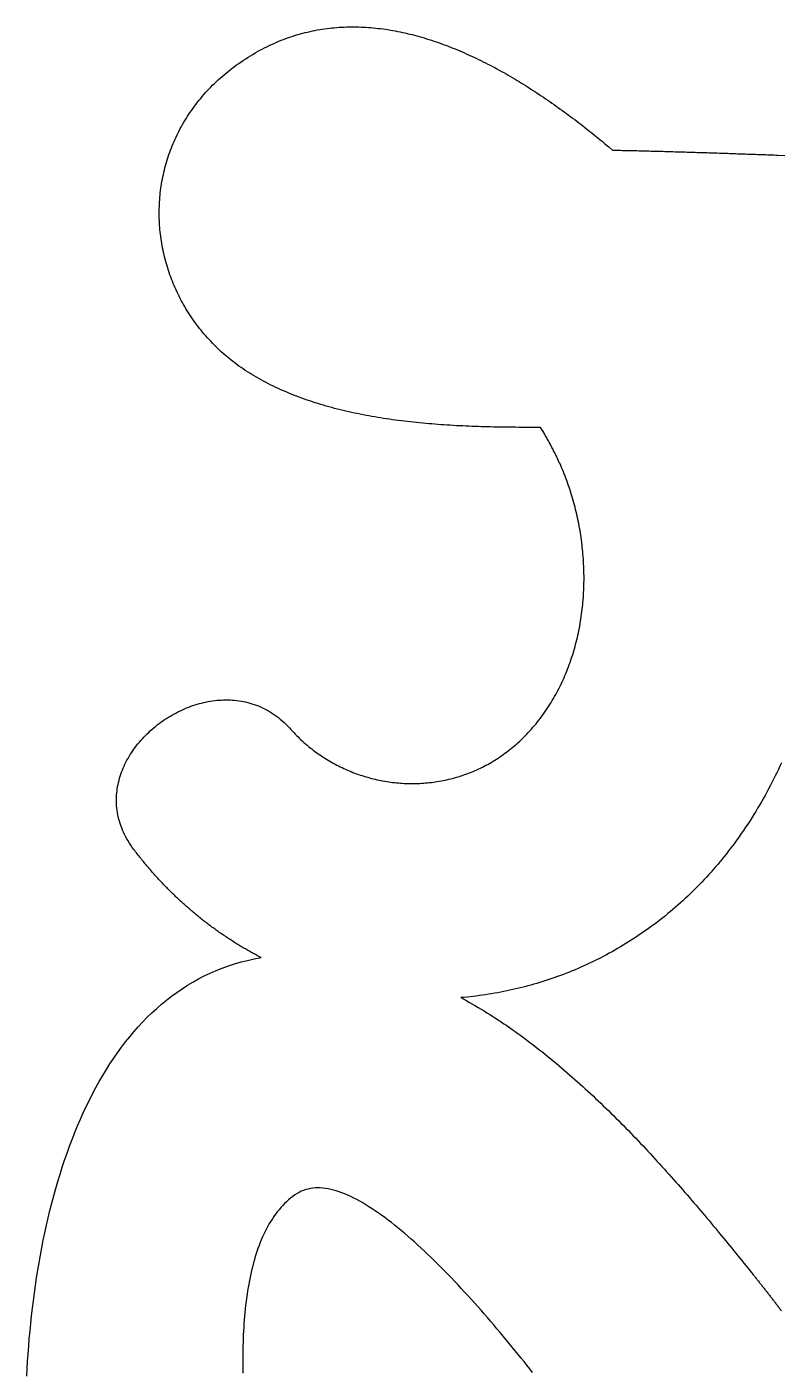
# Model space of a CAD drawing. Extents: x -5.5 to 29.5, y -8.1 to 1.6.
# Drawn here: x 2.295 to 2.668, y -3.414 to -2.749 of the extents above; entities that cross this region are included whole.
import ezdxf

# ---------------------------------------------------------------- set-up
doc = ezdxf.new("R2010")
doc.units = 0
doc.layers.get('0').update_dxf_attribs({"linetype": 'CONTINUOUS'})

msp = doc.modelspace()

# ---------------------------------------------------------------- linework, layer by layer
for points in [[(2.54937, -2.94722, 0), (2.54783, -2.94722, 0), (2.54629, -2.94723, 0), (2.54475, -2.94723, 0), (2.5432, -2.94723, 0), (2.54166, -2.94723, 0), (2.54012, -2.94723, 0), (2.53857, -2.94722, 0), (2.53703, -2.94721, 0), (2.53548, -2.9472, 0), (2.53394, -2.94719, 0), (2.53239, -2.94717, 0), (2.53085, -2.94715, 0), (2.5293, -2.94712, 0), (2.52776, -2.9471, 0), (2.52621, -2.94707, 0), (2.52467, -2.94703, 0), (2.52313, -2.94699, 0), (2.52159, -2.94695, 0), (2.52005, -2.9469, 0), (2.51851, -2.94685, 0), (2.51697, -2.9468, 0), (2.51543, -2.94674, 0), (2.51389, -2.94668, 0), (2.51235, -2.94661, 0), (2.51082, -2.94654, 0), (2.50929, -2.94647, 0), (2.50775, -2.94639, 0), (2.50622, -2.9463, 0), (2.5047, -2.94621, 0), (2.50317, -2.94611, 0), (2.50164, -2.94601, 0), (2.50012, -2.94591, 0), (2.4986, -2.9458, 0), (2.49708, -2.94568, 0), (2.49557, -2.94556, 0), (2.49405, -2.94543, 0), (2.49254, -2.9453, 0), (2.49103, -2.94516, 0), (2.48952, -2.94502, 0), (2.48802, -2.94487, 0), (2.48652, -2.94471, 0), (2.48502, -2.94455, 0), (2.48353, -2.94438, 0), (2.48204, -2.9442, 0), (2.48055, -2.94402, 0), (2.47906, -2.94383, 0), (2.47758, -2.94364, 0), (2.4761, -2.94344, 0), (2.47463, -2.94323, 0), (2.47315, -2.94301, 0), (2.47169, -2.94279, 0), (2.47022, -2.94256, 0), (2.46876, -2.94232, 0), (2.46731, -2.94207, 0), (2.46586, -2.94182, 0), (2.46441, -2.94156, 0), (2.46297, -2.94129, 0), (2.46153, -2.94102, 0), (2.46009, -2.94074, 0), (2.45866, -2.94044, 0), (2.45724, -2.94014, 0), (2.45582, -2.93984, 0), (2.4544, -2.93952, 0), (2.45299, -2.9392, 0), (2.45159, -2.93886, 0), (2.45019, -2.93852, 0), (2.44879, -2.93817, 0), (2.4474, -2.93781, 0), (2.44602, -2.93744, 0), (2.44464, -2.93707, 0), (2.44327, -2.93668, 0), (2.4419, -2.93628, 0), (2.44054, -2.93588, 0), (2.43918, -2.93547, 0), (2.43784, -2.93504, 0), (2.43649, -2.93461, 0), (2.43515, -2.93416, 0), (2.43382, -2.93371, 0), (2.4325, -2.93325, 0), (2.43118, -2.93278, 0), (2.42987, -2.93229, 0), (2.42856, -2.9318, 0), (2.42727, -2.9313, 0), (2.42598, -2.93078, 0), (2.42469, -2.93026, 0), (2.42341, -2.92972, 0), (2.42214, -2.92918, 0), (2.42088, -2.92862, 0), (2.41962, -2.92805, 0), (2.41838, -2.92747, 0), (2.41714, -2.92688, 0), (2.4159, -2.92628, 0), (2.41468, -2.92567, 0), (2.41346, -2.92504, 0), (2.41225, -2.92441, 0), (2.41105, -2.92376, 0), (2.40986, -2.9231, 0), (2.40872, -2.92246, 0), (2.40759, -2.9218, 0), (2.40648, -2.92113, 0), (2.40538, -2.92045, 0), (2.40429, -2.91975, 0), (2.40321, -2.91905, 0), (2.40215, -2.91833, 0), (2.4011, -2.91761, 0), (2.40006, -2.91687, 0), (2.39903, -2.91612, 0), (2.39802, -2.91537, 0), (2.39702, -2.9146, 0), (2.39604, -2.91382, 0), (2.39507, -2.91303, 0), (2.39411, -2.91224, 0), (2.39316, -2.91143, 0), (2.39223, -2.91061, 0), (2.39131, -2.90979, 0), (2.3904, -2.90895, 0), (2.38951, -2.90811, 0), (2.38863, -2.90725, 0), (2.38776, -2.90639, 0), (2.38691, -2.90552, 0), (2.38607, -2.90464, 0), (2.38524, -2.90375, 0), (2.38443, -2.90285, 0), (2.38362, -2.90195, 0), (2.38284, -2.90104, 0), (2.38206, -2.90012, 0), (2.3813, -2.89919, 0), (2.38055, -2.89825, 0), (2.37982, -2.89731, 0), (2.3791, -2.89636, 0), (2.37839, -2.8954, 0), (2.3777, -2.89443, 0), (2.37702, -2.89346, 0), (2.37635, -2.89248, 0), (2.3757, -2.8915, 0), (2.37506, -2.89051, 0), (2.37443, -2.88951, 0), (2.37382, -2.88851, 0), (2.37322, -2.88749, 0), (2.37264, -2.88648, 0), (2.37206, -2.88546, 0), (2.37151, -2.88443, 0), (2.37096, -2.8834, 0), (2.37043, -2.88236, 0), (2.36991, -2.88131, 0), (2.36941, -2.88026, 0), (2.36892, -2.87921, 0), (2.36845, -2.87815, 0), (2.36798, -2.87709, 0), (2.36754, -2.87602, 0), (2.3671, -2.87495, 0), (2.36668, -2.87387, 0), (2.36627, -2.87279, 0), (2.36588, -2.87171, 0), (2.3655, -2.87062, 0), (2.36514, -2.86953, 0), (2.36479, -2.86843, 0), (2.36445, -2.86733, 0), (2.36413, -2.86623, 0), (2.36382, -2.86513, 0), (2.36352, -2.86402, 0), (2.36324, -2.86291, 0), (2.36297, -2.86179, 0), (2.36272, -2.86067, 0), (2.36248, -2.85956, 0), (2.36226, -2.85843, 0), (2.36205, -2.85731, 0), (2.36185, -2.85619, 0), (2.36167, -2.85506, 0), (2.3615, -2.85393, 0), (2.36135, -2.8528, 0), (2.36121, -2.85167, 0), (2.36108, -2.85053, 0), (2.36097, -2.8494, 0), (2.36087, -2.84826, 0), (2.36079, -2.84712, 0), (2.36072, -2.84599, 0), (2.36067, -2.84485, 0), (2.36063, -2.84371, 0), (2.3606, -2.84257, 0), (2.36059, -2.84143, 0), (2.3606, -2.84029, 0), (2.36061, -2.83915, 0), (2.36065, -2.83801, 0), (2.36069, -2.83688, 0), (2.36075, -2.83574, 0), (2.36083, -2.8346, 0), (2.36092, -2.83346, 0), (2.36103, -2.83233, 0), (2.36114, -2.83119, 0), (2.36128, -2.83006, 0), (2.36143, -2.82893, 0), (2.36159, -2.8278, 0), (2.36177, -2.82667, 0), (2.36196, -2.82554, 0), (2.36217, -2.82441, 0), (2.36239, -2.82329, 0), (2.36263, -2.82217, 0), (2.36288, -2.82105, 0), (2.36315, -2.81993, 0), (2.36343, -2.81882, 0), (2.36372, -2.81771, 0), (2.36403, -2.8166, 0), (2.36436, -2.81549, 0), (2.3647, -2.81439, 0), (2.36506, -2.81329, 0), (2.36543, -2.8122, 0), (2.36581, -2.8111, 0), (2.36621, -2.81001, 0), (2.36663, -2.80893, 0), (2.36706, -2.80785, 0), (2.3675, -2.80677, 0), (2.36796, -2.8057, 0), (2.36844, -2.80463, 0), (2.36893, -2.80357, 0), (2.36943, -2.80251, 0), (2.36995, -2.80146, 0), (2.37049, -2.80041, 0), (2.37104, -2.79936, 0), (2.3716, -2.79832, 0), (2.37218, -2.79729, 0), (2.37278, -2.79626, 0), (2.37339, -2.79524, 0), (2.37402, -2.79422, 0), (2.37466, -2.79321, 0), (2.37532, -2.79221, 0), (2.37599, -2.79121, 0), (2.37667, -2.79022, 0), (2.37738, -2.78923, 0), (2.3781, -2.78825, 0), (2.37883, -2.78728, 0), (2.37958, -2.78632, 0), (2.38034, -2.78536, 0), (2.38112, -2.78441, 0), (2.38192, -2.78346, 0), (2.38273, -2.78253, 0), (2.38355, -2.7816, 0), (2.38439, -2.78068, 0), (2.38525, -2.77977, 0), (2.38612, -2.77886, 0), (2.38701, -2.77796, 0), (2.38792, -2.77707, 0), (2.38883, -2.77619, 0), (2.38977, -2.77532, 0), (2.39072, -2.77446, 0), (2.39169, -2.77361, 0), (2.39267, -2.77276, 0), (2.39367, -2.77192, 0), (2.39468, -2.7711, 0), (2.39571, -2.77028, 0), (2.39675, -2.76947, 0), (2.39781, -2.76867, 0), (2.39889, -2.76789, 0), (2.39998, -2.76711, 0), (2.4011, -2.76633, 0), (2.40225, -2.76555, 0), (2.40341, -2.76479, 0), (2.40457, -2.76405, 0), (2.40573, -2.76334, 0), (2.40689, -2.76264, 0), (2.40805, -2.76195, 0), (2.40922, -2.76129, 0), (2.41038, -2.76065, 0), (2.41155, -2.76003, 0), (2.41273, -2.75942, 0), (2.4139, -2.75884, 0), (2.41507, -2.75827, 0), (2.41625, -2.75772, 0), (2.41743, -2.75719, 0), (2.41861, -2.75667, 0), (2.41979, -2.75618, 0), (2.42097, -2.7557, 0), (2.42216, -2.75524, 0), (2.42334, -2.7548, 0), (2.42453, -2.75437, 0), (2.42572, -2.75397, 0), (2.42691, -2.75358, 0), (2.4281, -2.7532, 0), (2.42929, -2.75285, 0), (2.43048, -2.75251, 0), (2.43168, -2.75218, 0), (2.43287, -2.75188, 0), (2.43407, -2.75159, 0), (2.43527, -2.75132, 0), (2.43647, -2.75106, 0), (2.43766, -2.75082, 0), (2.43886, -2.75059, 0), (2.44007, -2.75038, 0), (2.44127, -2.75019, 0), (2.44247, -2.75001, 0), (2.44367, -2.74985, 0), (2.44488, -2.7497, 0), (2.44608, -2.74957, 0), (2.44728, -2.74945, 0), (2.44849, -2.74935, 0), (2.44969, -2.74926, 0), (2.4509, -2.74919, 0), (2.45211, -2.74913, 0), (2.45331, -2.74909, 0), (2.45452, -2.74906, 0), (2.45572, -2.74904, 0), (2.45693, -2.74904, 0), (2.45814, -2.74905, 0), (2.45934, -2.74908, 0), (2.46055, -2.74912, 0), (2.46176, -2.74917, 0), (2.46297, -2.74924, 0), (2.46417, -2.74932, 0), (2.46538, -2.74941, 0), (2.46658, -2.74952, 0), (2.46779, -2.74964, 0), (2.46899, -2.74977, 0), (2.4702, -2.74991, 0), (2.4714, -2.75007, 0), (2.47261, -2.75024, 0), (2.47381, -2.75042, 0), (2.47501, -2.75062, 0), (2.47622, -2.75082, 0), (2.47742, -2.75104, 0), (2.47862, -2.75127, 0), (2.47982, -2.75151, 0), (2.48102, -2.75176, 0), (2.48222, -2.75203, 0), (2.48342, -2.7523, 0), (2.48461, -2.75259, 0), (2.48581, -2.75289, 0), (2.487, -2.7532, 0), (2.4882, -2.75351, 0), (2.48939, -2.75384, 0), (2.49058, -2.75418, 0), (2.49177, -2.75453, 0), (2.49296, -2.75489, 0), (2.49415, -2.75527, 0), (2.49533, -2.75565, 0), (2.49652, -2.75604, 0), (2.4977, -2.75644, 0), (2.49888, -2.75685, 0), (2.50006, -2.75727, 0), (2.50124, -2.75769, 0), (2.50242, -2.75813, 0), (2.50359, -2.75858, 0), (2.50476, -2.75904, 0), (2.50594, -2.7595, 0), (2.50711, -2.75997, 0), (2.50827, -2.76046, 0), (2.50944, -2.76095, 0), (2.5106, -2.76145, 0), (2.51177, -2.76195, 0), (2.51293, -2.76247, 0), (2.51408, -2.76299, 0), (2.51524, -2.76352, 0), (2.51639, -2.76406, 0), (2.51754, -2.76461, 0), (2.51869, -2.76516, 0), (2.51984, -2.76572, 0), (2.52098, -2.76629, 0), (2.52213, -2.76686, 0), (2.52327, -2.76745, 0), (2.5244, -2.76803, 0), (2.52554, -2.76863, 0), (2.52667, -2.76923, 0), (2.5278, -2.76984, 0), (2.52892, -2.77045, 0), (2.53005, -2.77108, 0), (2.53117, -2.7717, 0), (2.53228, -2.77234, 0), (2.5334, -2.77297, 0), (2.53451, -2.77362, 0), (2.53562, -2.77427, 0), (2.53673, -2.77492, 0), (2.53783, -2.77558, 0), (2.53893, -2.77625, 0), (2.54002, -2.77692, 0), (2.54112, -2.7776, 0), (2.54221, -2.77828, 0), (2.54329, -2.77896, 0), (2.54438, -2.77965, 0), (2.54546, -2.78035, 0), (2.54653, -2.78104, 0), (2.54761, -2.78175, 0), (2.54868, -2.78245, 0), (2.54974, -2.78316, 0), (2.5508, -2.78388, 0), (2.55186, -2.78459, 0), (2.55292, -2.78532, 0), (2.55397, -2.78604, 0), (2.55501, -2.78677, 0), (2.55606, -2.7875, 0), (2.5571, -2.78823, 0), (2.55813, -2.78897, 0), (2.55916, -2.78971, 0), (2.56019, -2.79045, 0), (2.56121, -2.7912, 0), (2.56223, -2.79194, 0), (2.56325, -2.79269, 0), (2.56426, -2.79344, 0), (2.56526, -2.7942, 0), (2.56627, -2.79495, 0), (2.56726, -2.79571, 0), (2.56826, -2.79647, 0), (2.56924, -2.79723, 0), (2.57023, -2.79799, 0), (2.57121, -2.79875, 0), (2.57218, -2.79952, 0), (2.57315, -2.80028, 0), (2.57412, -2.80105, 0), (2.57508, -2.80181, 0), (2.57603, -2.80258, 0), (2.57699, -2.80335, 0), (2.57793, -2.80411, 0), (2.57887, -2.80488, 0), (2.57981, -2.80565, 0), (2.58127, -2.80686, 0), (2.58316, -2.80845, 0), (2.58504, -2.81005, 0)], [(2.58504, -2.81005, 0), (2.58603, -2.81007, 0), (2.58703, -2.81009, 0), (2.58803, -2.81011, 0), (2.58903, -2.81013, 0), (2.59002, -2.81015, 0), (2.59102, -2.81017, 0), (2.59202, -2.81019, 0), (2.59302, -2.81021, 0), (2.59401, -2.81023, 0), (2.59501, -2.81026, 0), (2.59601, -2.81028, 0), (2.597, -2.8103, 0), (2.598, -2.81033, 0), (2.599, -2.81035, 0), (2.6, -2.81037, 0), (2.60099, -2.8104, 0), (2.60199, -2.81042, 0), (2.60299, -2.81045, 0), (2.60399, -2.81047, 0), (2.60498, -2.8105, 0), (2.60598, -2.81053, 0), (2.60698, -2.81055, 0), (2.60797, -2.81058, 0), (2.60897, -2.8106, 0), (2.60997, -2.81063, 0), (2.61097, -2.81066, 0), (2.61196, -2.81069, 0), (2.61296, -2.81071, 0), (2.61396, -2.81074, 0), (2.61495, -2.81077, 0), (2.61595, -2.8108, 0), (2.61695, -2.81083, 0), (2.61795, -2.81086, 0), (2.61894, -2.81089, 0), (2.61994, -2.81092, 0), (2.62094, -2.81095, 0), (2.62194, -2.81098, 0), (2.62293, -2.81101, 0), (2.62393, -2.81104, 0), (2.62493, -2.81107, 0), (2.62592, -2.8111, 0), (2.62692, -2.81113, 0), (2.62792, -2.81116, 0), (2.62891, -2.81119, 0), (2.62991, -2.81122, 0), (2.63091, -2.81126, 0), (2.63191, -2.81129, 0), (2.6329, -2.81132, 0), (2.6339, -2.81135, 0), (2.6349, -2.81139, 0), (2.63589, -2.81142, 0), (2.63689, -2.81145, 0), (2.63789, -2.81148, 0), (2.63888, -2.81152, 0), (2.63988, -2.81155, 0), (2.64088, -2.81159, 0), (2.64188, -2.81162, 0), (2.64287, -2.81165, 0), (2.64387, -2.81169, 0), (2.64487, -2.81172, 0), (2.64586, -2.81176, 0), (2.64686, -2.81179, 0), (2.64786, -2.81182, 0), (2.64885, -2.81186, 0), (2.64985, -2.81189, 0), (2.65085, -2.81193, 0), (2.65184, -2.81196, 0), (2.65284, -2.812, 0), (2.65384, -2.81203, 0), (2.65483, -2.81207, 0), (2.65583, -2.8121, 0), (2.65683, -2.81214, 0), (2.65782, -2.81218, 0), (2.65882, -2.81221, 0), (2.65982, -2.81225, 0), (2.66081, -2.81228, 0), (2.66181, -2.81232, 0), (2.66281, -2.81236, 0), (2.6638, -2.81239, 0), (2.6648, -2.81243, 0), (2.6658, -2.81246, 0), (2.66679, -2.8125, 0), (2.67039, -2.81263, 0)], [(2.34806, -3.15614, 0), (2.34728, -3.15508, 0), (2.34654, -3.15401, 0), (2.34584, -3.15295, 0), (2.34518, -3.15187, 0), (2.34456, -3.1508, 0), (2.34397, -3.14972, 0), (2.34342, -3.14864, 0), (2.34291, -3.14756, 0), (2.34244, -3.14648, 0), (2.342, -3.1454, 0), (2.34159, -3.14431, 0), (2.34123, -3.14323, 0), (2.3409, -3.14214, 0), (2.3406, -3.14106, 0), (2.34034, -3.13997, 0), (2.34011, -3.13889, 0), (2.33991, -3.13781, 0), (2.33975, -3.13673, 0), (2.33962, -3.13565, 0), (2.33952, -3.13457, 0), (2.33946, -3.13349, 0), (2.33942, -3.13242, 0), (2.33942, -3.13135, 0), (2.33944, -3.13028, 0), (2.3395, -3.12922, 0), (2.33958, -3.12816, 0), (2.3397, -3.12711, 0), (2.33984, -3.12605, 0), (2.34001, -3.12501, 0), (2.34021, -3.12397, 0), (2.34044, -3.12293, 0), (2.34069, -3.1219, 0), (2.34097, -3.12088, 0), (2.34128, -3.11986, 0), (2.34161, -3.11885, 0), (2.34197, -3.11785, 0), (2.34235, -3.11685, 0), (2.34276, -3.11586, 0), (2.34319, -3.11488, 0), (2.34364, -3.1139, 0), (2.34412, -3.11294, 0), (2.34462, -3.11198, 0), (2.34514, -3.11104, 0), (2.34569, -3.1101, 0), (2.34625, -3.10917, 0), (2.34684, -3.10825, 0), (2.34745, -3.10735, 0), (2.34808, -3.10645, 0), (2.34872, -3.10557, 0), (2.34939, -3.10469, 0), (2.35007, -3.10383, 0), (2.35078, -3.10298, 0), (2.3515, -3.10214, 0), (2.35224, -3.10131, 0), (2.353, -3.1005, 0), (2.35377, -3.0997, 0), (2.35456, -3.09891, 0), (2.35537, -3.09814, 0), (2.35619, -3.09738, 0), (2.35702, -3.09664, 0), (2.35787, -3.09591, 0), (2.35874, -3.0952, 0), (2.35962, -3.0945, 0), (2.36051, -3.09381, 0), (2.36142, -3.09315, 0), (2.36233, -3.0925, 0), (2.36326, -3.09186, 0), (2.36421, -3.09124, 0), (2.36516, -3.09064, 0), (2.36612, -3.09006, 0), (2.3671, -3.0895, 0), (2.36808, -3.08895, 0), (2.36907, -3.08842, 0), (2.37007, -3.08791, 0), (2.37109, -3.08742, 0), (2.3721, -3.08695, 0), (2.37313, -3.0865, 0), (2.37417, -3.08607, 0), (2.37521, -3.08565, 0), (2.37626, -3.08526, 0), (2.37731, -3.08489, 0), (2.37837, -3.08455, 0), (2.37943, -3.08422, 0), (2.3805, -3.08391, 0), (2.38158, -3.08363, 0), (2.38266, -3.08337, 0), (2.38374, -3.08313, 0), (2.38482, -3.08292, 0), (2.38591, -3.08273, 0), (2.387, -3.08256, 0), (2.38809, -3.08242, 0), (2.38919, -3.0823, 0), (2.39028, -3.08221, 0), (2.39138, -3.08214, 0), (2.39247, -3.0821, 0), (2.39356, -3.08208, 0), (2.39466, -3.08209, 0), (2.39575, -3.08212, 0), (2.39684, -3.08218, 0), (2.39793, -3.08227, 0), (2.39902, -3.08238, 0), (2.4001, -3.08253, 0), (2.40118, -3.0827, 0), (2.40226, -3.08289, 0), (2.40333, -3.08312, 0), (2.4044, -3.08338, 0), (2.40547, -3.08366, 0), (2.40652, -3.08397, 0), (2.40758, -3.08432, 0), (2.40862, -3.08469, 0), (2.40966, -3.08509, 0), (2.41069, -3.08553, 0), (2.41172, -3.08599, 0), (2.41274, -3.08649, 0), (2.41374, -3.08702, 0), (2.41474, -3.08758, 0), (2.41573, -3.08817, 0), (2.41672, -3.08879, 0), (2.41769, -3.08945, 0), (2.41865, -3.09014, 0), (2.4196, -3.09086, 0), (2.42053, -3.09162, 0), (2.42146, -3.09241, 0), (2.42237, -3.09324, 0), (2.42328, -3.0941, 0), (2.42416, -3.09499, 0), (2.42504, -3.09593, 0), (2.42581, -3.09678, 0), (2.4265, -3.09753, 0), (2.42719, -3.09827, 0), (2.42789, -3.099, 0), (2.4286, -3.09972, 0), (2.42932, -3.10043, 0), (2.43004, -3.10113, 0), (2.43077, -3.10182, 0), (2.43151, -3.1025, 0), (2.43226, -3.10317, 0), (2.43301, -3.10382, 0), (2.43377, -3.10447, 0), (2.43454, -3.10511, 0), (2.43531, -3.10573, 0), (2.43609, -3.10635, 0), (2.43688, -3.10696, 0), (2.43767, -3.10755, 0), (2.43847, -3.10813, 0), (2.43927, -3.10871, 0), (2.44008, -3.10927, 0), (2.4409, -3.10982, 0), (2.44172, -3.11037, 0), (2.44255, -3.1109, 0), (2.44338, -3.11142, 0), (2.44422, -3.11193, 0), (2.44507, -3.11243, 0), (2.44592, -3.11292, 0), (2.44677, -3.11339, 0), (2.44763, -3.11386, 0), (2.4485, -3.11432, 0), (2.44937, -3.11476, 0), (2.45024, -3.1152, 0), (2.45112, -3.11562, 0), (2.452, -3.11603, 0), (2.45289, -3.11644, 0), (2.45378, -3.11683, 0), (2.45468, -3.11721, 0), (2.45558, -3.11758, 0), (2.45648, -3.11794, 0), (2.45739, -3.11828, 0), (2.4583, -3.11862, 0), (2.45921, -3.11894, 0), (2.46013, -3.11926, 0), (2.46105, -3.11956, 0), (2.46197, -3.11985, 0), (2.4629, -3.12013, 0), (2.46383, -3.1204, 0), (2.46476, -3.12066, 0), (2.4657, -3.12091, 0), (2.46664, -3.12115, 0), (2.46758, -3.12137, 0), (2.46852, -3.12158, 0), (2.46946, -3.12179, 0), (2.47041, -3.12198, 0), (2.47136, -3.12216, 0), (2.47231, -3.12233, 0), (2.47326, -3.12248, 0), (2.47422, -3.12263, 0), (2.47517, -3.12276, 0), (2.47613, -3.12289, 0), (2.47709, -3.123, 0), (2.47805, -3.1231, 0), (2.47901, -3.12319, 0), (2.47997, -3.12326, 0), (2.48093, -3.12333, 0), (2.48189, -3.12338, 0), (2.48286, -3.12342, 0), (2.48382, -3.12346, 0), (2.48478, -3.12347, 0), (2.48575, -3.12348, 0), (2.48671, -3.12348, 0), (2.48768, -3.12346, 0), (2.48864, -3.12343, 0), (2.48961, -3.12339, 0), (2.49057, -3.12334, 0), (2.49154, -3.12328, 0), (2.4925, -3.12321, 0), (2.49346, -3.12312, 0), (2.49442, -3.12302, 0), (2.49539, -3.12291, 0), (2.49635, -3.12279, 0), (2.4973, -3.12265, 0), (2.49826, -3.12251, 0), (2.49922, -3.12235, 0), (2.50017, -3.12218, 0), (2.50113, -3.122, 0), (2.50208, -3.12181, 0), (2.50303, -3.1216, 0), (2.50397, -3.12138, 0), (2.50492, -3.12115, 0), (2.50586, -3.12091, 0), (2.50681, -3.12066, 0), (2.50774, -3.12039, 0), (2.50868, -3.12011, 0), (2.50961, -3.11982, 0), (2.51055, -3.11952, 0), (2.51147, -3.1192, 0), (2.5124, -3.11887, 0), (2.51332, -3.11854, 0), (2.51424, -3.11818, 0), (2.51516, -3.11782, 0), (2.51607, -3.11744, 0), (2.51698, -3.11705, 0), (2.51788, -3.11665, 0), (2.51878, -3.11624, 0), (2.51968, -3.11581, 0), (2.52057, -3.11538, 0), (2.52146, -3.11492, 0), (2.52235, -3.11446, 0), (2.52323, -3.11398, 0), (2.5241, -3.1135, 0), (2.52498, -3.113, 0), (2.52584, -3.11248, 0), (2.52671, -3.11196, 0), (2.52756, -3.11142, 0), (2.52841, -3.11087, 0), (2.52926, -3.1103, 0), (2.5301, -3.10973, 0), (2.53094, -3.10914, 0), (2.53177, -3.10853, 0), (2.5326, -3.10792, 0), (2.53342, -3.10729, 0), (2.53423, -3.10665, 0), (2.53504, -3.106, 0), (2.53584, -3.10533, 0), (2.53664, -3.10465, 0), (2.53742, -3.10396, 0), (2.53821, -3.10326, 0), (2.53908, -3.10245, 0), (2.53994, -3.10163, 0), (2.54079, -3.10081, 0), (2.54163, -3.09997, 0), (2.54245, -3.09913, 0), (2.54326, -3.09827, 0), (2.54406, -3.09741, 0), (2.54484, -3.09653, 0), (2.54562, -3.09565, 0), (2.54638, -3.09476, 0), (2.54713, -3.09386, 0), (2.54786, -3.09296, 0), (2.54859, -3.09204, 0), (2.5493, -3.09112, 0), (2.55, -3.09018, 0), (2.55069, -3.08924, 0), (2.55136, -3.0883, 0), (2.55203, -3.08734, 0), (2.55268, -3.08638, 0), (2.55332, -3.08541, 0), (2.55395, -3.08443, 0), (2.55456, -3.08344, 0), (2.55516, -3.08245, 0), (2.55576, -3.08145, 0), (2.55634, -3.08044, 0), (2.5569, -3.07943, 0), (2.55746, -3.07841, 0), (2.558, -3.07739, 0), (2.55854, -3.07635, 0), (2.55906, -3.07532, 0), (2.55956, -3.07427, 0), (2.56006, -3.07322, 0), (2.56055, -3.07217, 0), (2.56102, -3.0711, 0), (2.56148, -3.07004, 0), (2.56193, -3.06896, 0), (2.56237, -3.06789, 0), (2.5628, -3.0668, 0), (2.56322, -3.06571, 0), (2.56362, -3.06462, 0), (2.56402, -3.06352, 0), (2.5644, -3.06242, 0), (2.56477, -3.06131, 0), (2.56513, -3.0602, 0), (2.56548, -3.05908, 0), (2.56582, -3.05796, 0), (2.56614, -3.05684, 0), (2.56646, -3.05571, 0), (2.56676, -3.05458, 0), (2.56706, -3.05344, 0), (2.56734, -3.05231, 0), (2.56761, -3.05116, 0), (2.56787, -3.05002, 0), (2.56812, -3.04887, 0), (2.56835, -3.04772, 0), (2.56858, -3.04656, 0), (2.5688, -3.0454, 0), (2.569, -3.04424, 0), (2.5692, -3.04308, 0), (2.56938, -3.04191, 0), (2.56955, -3.04075, 0), (2.56972, -3.03958, 0), (2.56987, -3.03841, 0), (2.57001, -3.03723, 0), (2.57014, -3.03606, 0), (2.57026, -3.03488, 0), (2.57037, -3.0337, 0), (2.57047, -3.03252, 0), (2.57056, -3.03134, 0), (2.57063, -3.03016, 0), (2.5707, -3.02898, 0), (2.57076, -3.02779, 0), (2.57081, -3.02661, 0), (2.57084, -3.02542, 0), (2.57087, -3.02423, 0), (2.57089, -3.02305, 0), (2.57089, -3.02186, 0), (2.57089, -3.02067, 0), (2.57087, -3.01949, 0), (2.57085, -3.0183, 0), (2.57081, -3.01711, 0), (2.57077, -3.01593, 0), (2.57071, -3.01474, 0), (2.57065, -3.01356, 0), (2.57057, -3.01237, 0), (2.57049, -3.01119, 0), (2.57039, -3.01001, 0), (2.57029, -3.00883, 0), (2.57018, -3.00765, 0), (2.57005, -3.00647, 0), (2.56992, -3.00529, 0), (2.56977, -3.00412, 0), (2.56962, -3.00294, 0), (2.56946, -3.00177, 0), (2.56929, -3.0006, 0), (2.5691, -2.99944, 0), (2.56891, -2.99827, 0), (2.56871, -2.99711, 0), (2.5685, -2.99595, 0), (2.56828, -2.99479, 0), (2.56805, -2.99364, 0), (2.56781, -2.99249, 0), (2.56756, -2.99134, 0), (2.56731, -2.99019, 0), (2.56704, -2.98905, 0), (2.56676, -2.98791, 0), (2.56648, -2.98678, 0), (2.56618, -2.98564, 0), (2.56588, -2.98452, 0), (2.56556, -2.98339, 0), (2.56524, -2.98227, 0), (2.56491, -2.98116, 0), (2.56457, -2.98005, 0), (2.56422, -2.97894, 0), (2.56386, -2.97784, 0), (2.5635, -2.97674, 0), (2.56312, -2.97565, 0), (2.56273, -2.97456, 0), (2.56234, -2.97348, 0), (2.56194, -2.9724, 0), (2.56153, -2.97133, 0), (2.5611, -2.97026, 0), (2.56068, -2.9692, 0), (2.56024, -2.96814, 0), (2.55979, -2.96709, 0), (2.55934, -2.96605, 0), (2.55887, -2.96501, 0), (2.55851, -2.96421, 0), (2.55825, -2.96366, 0), (2.55799, -2.96311, 0), (2.55774, -2.96256, 0), (2.55747, -2.96201, 0), (2.55721, -2.96147, 0), (2.55695, -2.96093, 0), (2.55668, -2.96038, 0), (2.55641, -2.95984, 0), (2.55614, -2.9593, 0), (2.55587, -2.95876, 0), (2.55559, -2.95822, 0), (2.55531, -2.95769, 0), (2.55503, -2.95715, 0), (2.55475, -2.95662, 0), (2.55447, -2.95608, 0), (2.55418, -2.95555, 0), (2.5539, -2.95502, 0), (2.55361, -2.95449, 0), (2.55332, -2.95397, 0), (2.55303, -2.95344, 0), (2.55273, -2.95291, 0), (2.55244, -2.95239, 0), (2.55214, -2.95187, 0), (2.55184, -2.95135, 0), (2.55153, -2.95082, 0), (2.55123, -2.95031, 0), (2.55093, -2.94979, 0), (2.55062, -2.94927, 0), (2.55031, -2.94876, 0), (2.55, -2.94824, 0), (2.54968, -2.94773, 0), (2.54937, -2.94722, 0)], [(2.66864, -3.11322, 0), (2.6679, -3.11485, 0), (2.66714, -3.11648, 0), (2.66637, -3.1181, 0), (2.66558, -3.11972, 0), (2.66478, -3.12134, 0), (2.66396, -3.12296, 0), (2.66313, -3.12457, 0), (2.66228, -3.12617, 0), (2.66141, -3.12778, 0), (2.66053, -3.12937, 0), (2.65964, -3.13097, 0), (2.65873, -3.13256, 0), (2.6578, -3.13415, 0), (2.65686, -3.13573, 0), (2.6559, -3.13731, 0), (2.65493, -3.13888, 0), (2.65394, -3.14045, 0), (2.65294, -3.14202, 0), (2.65192, -3.14358, 0), (2.65088, -3.14514, 0), (2.64983, -3.14669, 0), (2.64876, -3.14824, 0), (2.64768, -3.14978, 0), (2.64658, -3.15132, 0), (2.64555, -3.15274, 0), (2.64453, -3.15412, 0), (2.64349, -3.1555, 0), (2.64245, -3.15686, 0), (2.64139, -3.1582, 0), (2.64033, -3.15954, 0), (2.63926, -3.16086, 0), (2.63818, -3.16217, 0), (2.6371, -3.16347, 0), (2.636, -3.16476, 0), (2.6349, -3.16603, 0), (2.63378, -3.16729, 0), (2.63266, -3.16854, 0), (2.63154, -3.16977, 0), (2.6304, -3.171, 0), (2.62925, -3.17221, 0), (2.6281, -3.17341, 0), (2.62694, -3.17459, 0), (2.62577, -3.17576, 0), (2.62459, -3.17692, 0), (2.62341, -3.17807, 0), (2.62222, -3.17921, 0), (2.62102, -3.18033, 0), (2.61981, -3.18144, 0), (2.6186, -3.18254, 0), (2.61738, -3.18363, 0), (2.61615, -3.1847, 0), (2.61492, -3.18576, 0), (2.61368, -3.18681, 0), (2.61243, -3.18784, 0), (2.61117, -3.18887, 0), (2.60991, -3.18988, 0), (2.60864, -3.19087, 0), (2.60737, -3.19186, 0), (2.60609, -3.19283, 0), (2.6048, -3.19379, 0), (2.6035, -3.19474, 0), (2.6022, -3.19568, 0), (2.6009, -3.1966, 0), (2.59959, -3.19751, 0), (2.59827, -3.19841, 0), (2.59694, -3.19929, 0), (2.59561, -3.20017, 0), (2.59428, -3.20103, 0), (2.59294, -3.20187, 0), (2.59159, -3.20271, 0), (2.59024, -3.20353, 0), (2.58888, -3.20434, 0), (2.58752, -3.20514, 0), (2.58615, -3.20592, 0), (2.58478, -3.2067, 0), (2.5834, -3.20746, 0), (2.58202, -3.2082, 0), (2.58063, -3.20894, 0), (2.57924, -3.20966, 0), (2.57784, -3.21037, 0), (2.57644, -3.21107, 0), (2.57503, -3.21175, 0), (2.57362, -3.21242, 0), (2.57221, -3.21308, 0), (2.57079, -3.21373, 0), (2.56937, -3.21436, 0), (2.56794, -3.21499, 0), (2.56651, -3.21559, 0), (2.56507, -3.21619, 0), (2.56363, -3.21678, 0), (2.56219, -3.21735, 0), (2.56074, -3.21791, 0), (2.55929, -3.21845, 0), (2.55784, -3.21899, 0), (2.55638, -3.21951, 0), (2.55492, -3.22002, 0), (2.55346, -3.22051, 0), (2.55199, -3.22099, 0), (2.55052, -3.22147, 0), (2.54905, -3.22192, 0), (2.54757, -3.22237, 0), (2.54609, -3.2228, 0), (2.54461, -3.22322, 0), (2.54313, -3.22363, 0), (2.54164, -3.22403, 0), (2.54015, -3.22441, 0), (2.53866, -3.22478, 0), (2.53716, -3.22514, 0), (2.53567, -3.22548, 0), (2.53417, -3.22581, 0), (2.53267, -3.22613, 0), (2.53117, -3.22644, 0), (2.52966, -3.22673, 0), (2.52815, -3.22702, 0), (2.52665, -3.22728, 0), (2.52514, -3.22754, 0), (2.52362, -3.22779, 0), (2.52211, -3.22802, 0), (2.5206, -3.22824, 0), (2.51908, -3.22844, 0), (2.51756, -3.22863, 0), (2.51605, -3.22882, 0), (2.51453, -3.22898, 0), (2.51301, -3.22914, 0), (2.51148, -3.22928, 0), (2.50996, -3.22941, 0)], [(2.41099, -3.20961, 0), (2.41043, -3.20932, 0), (2.40988, -3.20903, 0), (2.40932, -3.20873, 0), (2.40876, -3.20843, 0), (2.40821, -3.20813, 0), (2.40765, -3.20783, 0), (2.4071, -3.20753, 0), (2.40654, -3.20723, 0), (2.40599, -3.20692, 0), (2.40544, -3.20661, 0), (2.40489, -3.2063, 0), (2.40434, -3.20598, 0), (2.40379, -3.20567, 0), (2.40324, -3.20535, 0), (2.4027, -3.20503, 0), (2.40215, -3.20471, 0), (2.4016, -3.20438, 0), (2.40106, -3.20406, 0), (2.40052, -3.20373, 0), (2.39997, -3.2034, 0), (2.39943, -3.20307, 0), (2.39889, -3.20273, 0), (2.39835, -3.2024, 0), (2.39781, -3.20206, 0), (2.39727, -3.20172, 0), (2.39673, -3.20138, 0), (2.3962, -3.20103, 0), (2.39566, -3.20069, 0), (2.39513, -3.20034, 0), (2.39459, -3.19999, 0), (2.39406, -3.19963, 0), (2.39353, -3.19928, 0), (2.393, -3.19892, 0), (2.39246, -3.19856, 0), (2.39194, -3.1982, 0), (2.39141, -3.19784, 0), (2.39088, -3.19747, 0), (2.39035, -3.19711, 0), (2.38983, -3.19674, 0), (2.3893, -3.19637, 0), (2.38878, -3.19599, 0), (2.38826, -3.19562, 0), (2.38774, -3.19524, 0), (2.38722, -3.19486, 0), (2.3867, -3.19448, 0), (2.38618, -3.1941, 0), (2.38566, -3.19371, 0), (2.38515, -3.19332, 0), (2.38463, -3.19293, 0), (2.38412, -3.19254, 0), (2.3836, -3.19215, 0), (2.38309, -3.19175, 0), (2.38258, -3.19135, 0), (2.38207, -3.19095, 0), (2.38156, -3.19055, 0), (2.38105, -3.19014, 0), (2.38055, -3.18974, 0), (2.38004, -3.18933, 0), (2.37954, -3.18892, 0), (2.37903, -3.18851, 0), (2.37853, -3.18809, 0), (2.37803, -3.18767, 0), (2.37753, -3.18726, 0), (2.37703, -3.18683, 0), (2.37653, -3.18641, 0), (2.37603, -3.18599, 0), (2.37554, -3.18556, 0), (2.37504, -3.18513, 0), (2.37455, -3.1847, 0), (2.37406, -3.18427, 0), (2.37357, -3.18383, 0), (2.37308, -3.18339, 0), (2.37259, -3.18295, 0), (2.3721, -3.18251, 0), (2.37161, -3.18207, 0), (2.37113, -3.18162, 0), (2.37064, -3.18117, 0), (2.37016, -3.18072, 0), (2.36968, -3.18027, 0), (2.3692, -3.17982, 0), (2.36872, -3.17936, 0), (2.36824, -3.1789, 0), (2.36776, -3.17844, 0), (2.36729, -3.17798, 0), (2.36681, -3.17752, 0), (2.36634, -3.17705, 0), (2.36587, -3.17658, 0), (2.3654, -3.17611, 0), (2.36493, -3.17564, 0), (2.36446, -3.17516, 0), (2.36399, -3.17469, 0), (2.36353, -3.17421, 0), (2.36306, -3.17373, 0), (2.3626, -3.17324, 0), (2.36214, -3.17276, 0), (2.36168, -3.17227, 0), (2.36122, -3.17178, 0), (2.36076, -3.17129, 0), (2.3603, -3.1708, 0), (2.35985, -3.1703, 0), (2.35939, -3.1698, 0), (2.35894, -3.16931, 0), (2.35849, -3.1688, 0), (2.35804, -3.1683, 0), (2.35759, -3.16779, 0), (2.35714, -3.16729, 0), (2.3567, -3.16678, 0), (2.35625, -3.16626, 0), (2.35581, -3.16575, 0), (2.35537, -3.16523, 0), (2.35492, -3.16472, 0), (2.35449, -3.1642, 0), (2.35405, -3.16367, 0), (2.35361, -3.16315, 0), (2.35318, -3.16262, 0), (2.35274, -3.16209, 0), (2.35231, -3.16156, 0), (2.35188, -3.16103, 0), (2.35145, -3.16049, 0), (2.35102, -3.15996, 0), (2.35059, -3.15942, 0), (2.35017, -3.15888, 0), (2.34975, -3.15833, 0), (2.34932, -3.15779, 0), (2.3489, -3.15724, 0), (2.34848, -3.15669, 0), (2.34806, -3.15614, 0)], [(2.29506, -3.41678, 0), (2.29524, -3.41308, 0), (2.29546, -3.40937, 0), (2.2957, -3.40565, 0), (2.29598, -3.40192, 0), (2.29628, -3.39817, 0), (2.29662, -3.39443, 0), (2.29699, -3.39067, 0), (2.29739, -3.38691, 0), (2.29781, -3.38315, 0), (2.29828, -3.37939, 0), (2.29877, -3.37563, 0), (2.2993, -3.37187, 0), (2.29986, -3.36811, 0), (2.30046, -3.36436, 0), (2.30109, -3.36062, 0), (2.30175, -3.35688, 0), (2.30245, -3.35316, 0), (2.30319, -3.34944, 0), (2.30396, -3.34574, 0), (2.30477, -3.34206, 0), (2.30561, -3.33839, 0), (2.30649, -3.33474, 0), (2.30741, -3.33111, 0), (2.30837, -3.3275, 0), (2.30937, -3.32391, 0), (2.31041, -3.32035, 0), (2.31148, -3.31681, 0), (2.3126, -3.3133, 0), (2.31375, -3.30982, 0), (2.31495, -3.30637, 0), (2.31619, -3.30296, 0), (2.31747, -3.29957, 0), (2.31879, -3.29623, 0), (2.32015, -3.29291, 0), (2.32156, -3.28964, 0), (2.32301, -3.28641, 0), (2.3245, -3.28322, 0), (2.32604, -3.28008, 0), (2.32762, -3.27697, 0), (2.32925, -3.27392, 0), (2.33092, -3.27091, 0), (2.33264, -3.26796, 0), (2.33441, -3.26505, 0), (2.33622, -3.2622, 0), (2.33808, -3.2594, 0), (2.33999, -3.25666, 0), (2.34194, -3.25397, 0), (2.34394, -3.25135, 0), (2.346, -3.24878, 0), (2.3481, -3.24628, 0), (2.35025, -3.24384, 0), (2.35245, -3.24147, 0), (2.3547, -3.23917, 0), (2.357, -3.23693, 0), (2.35936, -3.23476, 0), (2.36176, -3.23267, 0), (2.36422, -3.23065, 0), (2.36673, -3.2287, 0), (2.36929, -3.22683, 0), (2.37191, -3.22504, 0), (2.37458, -3.22333, 0), (2.37731, -3.2217, 0), (2.38009, -3.22016, 0), (2.38292, -3.2187, 0), (2.38581, -3.21732, 0), (2.38876, -3.21603, 0), (2.39176, -3.21483, 0), (2.39482, -3.21373, 0), (2.39794, -3.21271, 0), (2.40112, -3.21179, 0), (2.40435, -3.21097, 0), (2.40764, -3.21024, 0), (2.41099, -3.20961, 0)], [(2.50996, -3.22941, 0), (2.5114, -3.23019, 0), (2.51284, -3.23099, 0), (2.51427, -3.23179, 0), (2.5157, -3.23261, 0), (2.51713, -3.23344, 0), (2.51855, -3.23428, 0), (2.51997, -3.23513, 0), (2.52139, -3.23599, 0), (2.52281, -3.23687, 0), (2.52422, -3.23776, 0), (2.52563, -3.23865, 0), (2.52704, -3.23956, 0), (2.52844, -3.24048, 0), (2.52984, -3.24141, 0), (2.53123, -3.24234, 0), (2.53263, -3.24329, 0), (2.53402, -3.24425, 0), (2.5354, -3.24522, 0), (2.53679, -3.2462, 0), (2.53817, -3.24719, 0), (2.53954, -3.24818, 0), (2.54092, -3.24919, 0), (2.54229, -3.25021, 0), (2.54365, -3.25123, 0), (2.54502, -3.25226, 0), (2.54638, -3.25331, 0), (2.54773, -3.25436, 0), (2.54909, -3.25541, 0), (2.55044, -3.25648, 0), (2.55178, -3.25756, 0), (2.55312, -3.25864, 0), (2.55446, -3.25973, 0), (2.5558, -3.26083, 0), (2.55713, -3.26193, 0), (2.55846, -3.26304, 0), (2.55978, -3.26416, 0), (2.5611, -3.26529, 0), (2.56242, -3.26642, 0), (2.56373, -3.26756, 0), (2.56504, -3.26871, 0), (2.56635, -3.26986, 0), (2.56765, -3.27102, 0), (2.56895, -3.27218, 0), (2.57024, -3.27335, 0), (2.57153, -3.27453, 0), (2.57282, -3.27571, 0), (2.5741, -3.2769, 0), (2.57538, -3.27809, 0), (2.57665, -3.27929, 0), (2.57792, -3.28049, 0), (2.57919, -3.2817, 0), (2.58045, -3.28291, 0), (2.58171, -3.28413, 0), (2.58297, -3.28535, 0), (2.58422, -3.28657, 0), (2.58547, -3.2878, 0), (2.58671, -3.28904, 0), (2.58795, -3.29027, 0), (2.58918, -3.29151, 0), (2.59041, -3.29276, 0), (2.59164, -3.294, 0), (2.59286, -3.29525, 0), (2.59407, -3.29651, 0), (2.59529, -3.29776, 0), (2.5965, -3.29902, 0), (2.5977, -3.30028, 0), (2.5989, -3.30155, 0), (2.6001, -3.30281, 0), (2.60129, -3.30408, 0), (2.60248, -3.30535, 0), (2.60366, -3.30662, 0), (2.60484, -3.30789, 0), (2.60601, -3.30917, 0), (2.60718, -3.31044, 0), (2.60834, -3.31172, 0), (2.6095, -3.313, 0), (2.61066, -3.31427, 0), (2.61181, -3.31555, 0), (2.61296, -3.31683, 0), (2.6141, -3.31811, 0), (2.61524, -3.31939, 0), (2.61637, -3.32067, 0), (2.6175, -3.32195, 0), (2.61862, -3.32323, 0), (2.61974, -3.32451, 0), (2.62085, -3.32579, 0), (2.62196, -3.32707, 0), (2.62306, -3.32835, 0), (2.62416, -3.32962, 0), (2.62526, -3.3309, 0), (2.62635, -3.33217, 0), (2.62743, -3.33345, 0), (2.62851, -3.33472, 0), (2.62959, -3.33599, 0), (2.63066, -3.33725, 0), (2.63172, -3.33852, 0), (2.63278, -3.33978, 0), (2.63384, -3.34104, 0), (2.63489, -3.3423, 0), (2.63593, -3.34356, 0), (2.63697, -3.34481, 0), (2.63801, -3.34606, 0), (2.63904, -3.3473, 0), (2.64006, -3.34855, 0), (2.64108, -3.34979, 0), (2.6421, -3.35102, 0), (2.6431, -3.35226, 0), (2.64411, -3.35348, 0), (2.64511, -3.35471, 0), (2.6461, -3.35593, 0), (2.64709, -3.35714, 0), (2.64807, -3.35836, 0), (2.64905, -3.35956, 0), (2.65002, -3.36076, 0), (2.65099, -3.36196, 0), (2.65195, -3.36315, 0), (2.6529, -3.36434, 0), (2.65385, -3.36552, 0), (2.65438, -3.36618, 0), (2.65467, -3.36654, 0), (2.65496, -3.3669, 0), (2.65525, -3.36726, 0), (2.65554, -3.36762, 0), (2.65583, -3.36798, 0), (2.65612, -3.36834, 0), (2.6564, -3.3687, 0), (2.65669, -3.36907, 0), (2.65698, -3.36943, 0), (2.65727, -3.36979, 0), (2.65756, -3.37015, 0), (2.65784, -3.37052, 0), (2.65813, -3.37088, 0), (2.65842, -3.37124, 0), (2.6587, -3.3716, 0), (2.65899, -3.37197, 0), (2.65928, -3.37233, 0), (2.65956, -3.37269, 0), (2.65985, -3.37306, 0), (2.66014, -3.37342, 0), (2.66042, -3.37378, 0), (2.66071, -3.37415, 0), (2.66099, -3.37451, 0), (2.66128, -3.37488, 0), (2.66156, -3.37524, 0), (2.66185, -3.37561, 0), (2.66213, -3.37597, 0), (2.66241, -3.37634, 0), (2.6627, -3.3767, 0), (2.66298, -3.37707, 0), (2.66326, -3.37743, 0), (2.66355, -3.3778, 0), (2.66383, -3.37816, 0), (2.66411, -3.37853, 0), (2.6644, -3.3789, 0), (2.66468, -3.37926, 0), (2.66496, -3.37963, 0), (2.66524, -3.38, 0), (2.66553, -3.38036, 0), (2.66581, -3.38073, 0), (2.66609, -3.3811, 0), (2.66637, -3.38146, 0), (2.66665, -3.38183, 0), (2.66693, -3.3822, 0), (2.66721, -3.38257, 0), (2.66749, -3.38293, 0), (2.66777, -3.3833, 0), (2.66805, -3.38367, 0), (2.66833, -3.38404, 0), (2.66861, -3.38441, 0)], [(2.54543, -3.41486, 0), (2.54405, -3.41311, 0), (2.54264, -3.41134, 0), (2.54123, -3.40956, 0), (2.53979, -3.40778, 0), (2.53834, -3.40598, 0), (2.53688, -3.40417, 0), (2.53539, -3.40236, 0), (2.5339, -3.40054, 0), (2.53239, -3.39872, 0), (2.53087, -3.3969, 0), (2.52933, -3.39507, 0), (2.52779, -3.39324, 0), (2.52623, -3.3914, 0), (2.52466, -3.38957, 0), (2.52308, -3.38775, 0), (2.52149, -3.38592, 0), (2.5199, -3.3841, 0), (2.51829, -3.38229, 0), (2.51668, -3.38048, 0), (2.51505, -3.37868, 0), (2.51343, -3.37689, 0), (2.51179, -3.3751, 0), (2.51015, -3.37333, 0), (2.50851, -3.37157, 0), (2.50686, -3.36983, 0), (2.50521, -3.3681, 0), (2.50356, -3.36638, 0), (2.5019, -3.36468, 0), (2.50024, -3.363, 0), (2.49858, -3.36134, 0), (2.49692, -3.3597, 0), (2.49525, -3.35808, 0), (2.49359, -3.35648, 0), (2.49193, -3.35491, 0), (2.49027, -3.35336, 0), (2.48862, -3.35184, 0), (2.48696, -3.35034, 0), (2.48531, -3.34888, 0), (2.48367, -3.34744, 0), (2.48203, -3.34603, 0), (2.48039, -3.34465, 0), (2.47876, -3.34331, 0), (2.47714, -3.342, 0), (2.47552, -3.34073, 0), (2.47391, -3.33949, 0), (2.47231, -3.33829, 0), (2.47071, -3.33713, 0), (2.46913, -3.336, 0), (2.46755, -3.33492, 0), (2.46599, -3.33388, 0), (2.46444, -3.33288, 0), (2.4629, -3.33193, 0), (2.46137, -3.33102, 0), (2.45985, -3.33016, 0), (2.45835, -3.32935, 0), (2.45686, -3.32858, 0), (2.45539, -3.32787, 0), (2.45393, -3.3272, 0), (2.45249, -3.32659, 0), (2.45106, -3.32603, 0), (2.44965, -3.32553, 0), (2.44826, -3.32508, 0), (2.44689, -3.32469, 0), (2.44553, -3.32435, 0), (2.44419, -3.32408, 0), (2.44288, -3.32386, 0), (2.44158, -3.32371, 0), (2.44031, -3.32361, 0), (2.43906, -3.32359, 0), (2.43783, -3.32362, 0), (2.43662, -3.32372, 0), (2.43543, -3.32389, 0), (2.43427, -3.32413, 0), (2.43314, -3.32444, 0), (2.43203, -3.32481, 0), (2.43094, -3.32526, 0), (2.42989, -3.32578, 0), (2.42885, -3.32638, 0), (2.4278, -3.32707, 0), (2.42672, -3.32786, 0), (2.42566, -3.32868, 0), (2.42464, -3.32954, 0), (2.42364, -3.33043, 0), (2.42267, -3.33136, 0), (2.42172, -3.33233, 0), (2.4208, -3.33333, 0), (2.41991, -3.33437, 0), (2.41904, -3.33544, 0), (2.4182, -3.33654, 0), (2.41739, -3.33768, 0), (2.4166, -3.33884, 0), (2.41583, -3.34004, 0), (2.41509, -3.34127, 0), (2.41437, -3.34252, 0), (2.41368, -3.34381, 0), (2.41301, -3.34512, 0), (2.41236, -3.34646, 0), (2.41174, -3.34783, 0), (2.41114, -3.34923, 0), (2.41056, -3.35065, 0), (2.41, -3.35209, 0), (2.40947, -3.35356, 0), (2.40895, -3.35505, 0), (2.40846, -3.35657, 0), (2.40799, -3.35811, 0), (2.40754, -3.35967, 0), (2.40711, -3.36125, 0), (2.40669, -3.36285, 0), (2.4063, -3.36447, 0), (2.40593, -3.36611, 0), (2.40558, -3.36777, 0), (2.40524, -3.36944, 0), (2.40492, -3.37114, 0), (2.40462, -3.37285, 0), (2.40434, -3.37457, 0), (2.40408, -3.37631, 0), (2.40383, -3.37807, 0), (2.4036, -3.37984, 0), (2.40338, -3.38162, 0), (2.40318, -3.38341, 0), (2.403, -3.38522, 0), (2.40283, -3.38704, 0), (2.40268, -3.38886, 0), (2.40254, -3.3907, 0), (2.40242, -3.39255, 0), (2.40231, -3.3944, 0), (2.40222, -3.39627, 0), (2.40214, -3.39814, 0), (2.40207, -3.40001, 0), (2.40201, -3.40189, 0), (2.40197, -3.40378, 0), (2.40194, -3.40567, 0), (2.40192, -3.40757, 0), (2.40192, -3.40947, 0), (2.40192, -3.41137, 0), (2.40194, -3.41328, 0), (2.40196, -3.41518, 0)]]:
    msp.add_polyline3d(points)

doc.saveas('drawing.dxf')
